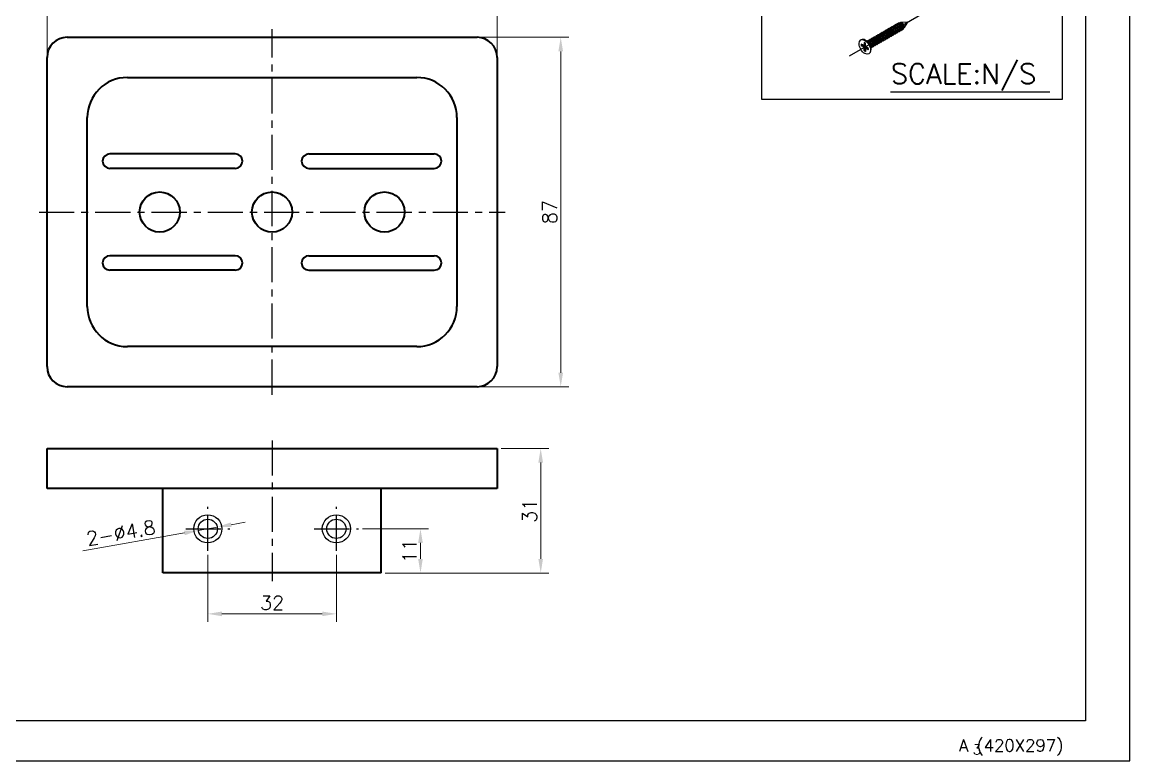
# Model space of a CAD drawing. Extents: x -4509 to -4089, y -1506 to -1209.
# Drawn here: x -4364.7 to -4089, y -1505.8 to -1321.8 of the extents above; entities that cross this region are included whole.
import ezdxf

# ---------------------------------------------------------------- set-up
doc = ezdxf.new("R2010")
doc.units = 0
doc.header["$LTSCALE"] = 7
doc.linetypes.add('CENTER', pattern=[2, 1.25, -0.25, 0.25, -0.25])
doc.layers.get('0').update_dxf_attribs({"color": 2, "linetype": 'CONTINUOUS'})
doc.layers.get('Defpoints').update_dxf_attribs({"linetype": 'CONTINUOUS'})
doc.layers.add('CL', color=1, linetype='CENTER')
doc.layers.add('D', color=2, linetype='CONTINUOUS')
doc.layers.add('尺寸线层', color=3, linetype='CONTINUOUS', lineweight=18)
doc.layers.add('粗实线层', color=7, linetype='CONTINUOUS', lineweight=35)
doc.styles.add('DD', font='romans', dxfattribs={"bigfont": 'GHS.shx'})
doc.styles.add('GHS', font='ROMANS.shx', dxfattribs={"bigfont": 'GHS.shx'})
doc.dimstyles.new('CWC', dxfattribs={"dimscale": 0, "dimtxt": 3.5, "dimasz": 3.5, "dimexe": 2, "dimexo": 1, "dimgap": 1, "dimtad": 1, "dimdec": 4, "dimdsep": 46, "dimtxsty": 'DD', "dimcen": 3, "dimclrd": 2, "dimclre": 2, "dimclrt": 2, "dimadec": 3, "dimazin": 2, "dimtfac": 1, "dimtdec": 4, "dimtmove": 0, "dimatfit": 3, "dimfxl": 1, "dimtvp": 1, "dimtolj": 1, "dimtzin": 0, "dimlwd": -1, "dimlwe": -1, "dimarcsym": 0})

# ---------------------------------------------------------------- blocks, each defined once
blk = doc.blocks.new('BORDER')
for p, q in [((1, 0), (1, 1)), ((0, 0), (1, 0))]:
    blk.add_line(p, q)
blk = doc.blocks.new('*D1')
at = {"layer": 'Defpoints', "color": 0, "transparency": 16777216}
for p in [(-4885.37, -2420.63), (-4997.37, -2439.42), (-4885.37, -2439.42)]:
    blk.add_point(p, dxfattribs=at)
at = {"layer": '尺寸线层', "color": 2, "transparency": 16777216}
for p, q in [((-4997.37, -2438.42), (-4997.37, -2418.63)), ((-4885.37, -2438.42), (-4885.37, -2418.63)), ((-4993.87, -2420.63), (-4888.87, -2420.63))]:
    blk.add_line(p, q, dxfattribs=at)
for points in [[(-4993.87, -2420.05), (-4993.87, -2421.22), (-4997.37, -2420.63)], [(-4888.87, -2420.05), (-4888.87, -2421.22), (-4885.37, -2420.63)]]:
    blk.add_solid(points, dxfattribs=at)
at = {"layer": '尺寸线层', "color": 2, "transparency": 16777216, "insert": (-4941.37, -2417.88), "char_height": 3.5, "width": 13.257, "attachment_point": 5, "style": 'DD'}
blk.add_mtext('\\A1;112', dxfattribs=at)
blk = doc.blocks.new('*D2')
at = {"layer": 'Defpoints', "color": 0, "transparency": 16777216}
for p in [(-4890.37, -2434.42), (-4869.54, -2434.42), (-4890.37, -2521.42)]:
    blk.add_point(p, dxfattribs=at)
at = {"layer": '尺寸线层', "color": 2, "transparency": 16777216}
for p, q in [((-4889.37, -2434.42), (-4867.54, -2434.42)), ((-4869.54, -2517.92), (-4869.54, -2437.92)), ((-4889.37, -2521.42), (-4867.54, -2521.42))]:
    blk.add_line(p, q, dxfattribs=at)
for points in [[(-4870.12, -2437.92), (-4868.95, -2437.92), (-4869.54, -2434.42)], [(-4870.12, -2517.92), (-4868.95, -2517.92), (-4869.54, -2521.42)]]:
    blk.add_solid(points, dxfattribs=at)
at = {"layer": '尺寸线层', "color": 2, "transparency": 16777216, "insert": (-4872.29, -2477.92), "char_height": 3.5, "width": 8.9944, "attachment_point": 5, "rotation": 90, "style": 'DD'}
blk.add_mtext('\\A1;87', dxfattribs=at)
blk = doc.blocks.new('*D3')
at = {"layer": 'Defpoints', "color": 0, "transparency": 16777216}
for p in [(-4885.37, -2536.8), (-4914.19, -2567.8), (-4874.52, -2567.8)]:
    blk.add_point(p, dxfattribs=at)
at = {"layer": '尺寸线层', "color": 2, "transparency": 16777216}
for p, q in [((-4884.37, -2536.8), (-4872.52, -2536.8)), ((-4874.52, -2540.3), (-4874.52, -2564.3)), ((-4913.19, -2567.8), (-4872.52, -2567.8))]:
    blk.add_line(p, q, dxfattribs=at)
for points in [[(-4875.1, -2540.3), (-4873.94, -2540.3), (-4874.52, -2536.8)], [(-4875.1, -2564.3), (-4873.94, -2564.3), (-4874.52, -2567.8)]]:
    blk.add_solid(points, dxfattribs=at)
at = {"layer": '尺寸线层', "color": 2, "transparency": 16777216, "insert": (-4877.27, -2552.3), "char_height": 3.5, "width": 8.4078, "attachment_point": 5, "rotation": 90, "style": 'DD'}
blk.add_mtext('\\A1;31', dxfattribs=at)
blk = doc.blocks.new('*D4')
at = {"layer": 'Defpoints', "color": 0, "transparency": 16777216}
for p in [(-4919.87, -2556.8), (-4904.44, -2556.8), (-4913.56, -2567.8)]:
    blk.add_point(p, dxfattribs=at)
at = {"layer": '尺寸线层', "color": 2, "transparency": 16777216}
for p, q in [((-4918.87, -2556.8), (-4902.44, -2556.8)), ((-4904.44, -2564.3), (-4904.44, -2560.3)), ((-4912.56, -2567.8), (-4902.44, -2567.8))]:
    blk.add_line(p, q, dxfattribs=at)
for points in [[(-4905.02, -2560.3), (-4903.86, -2560.3), (-4904.44, -2556.8)], [(-4905.02, -2564.3), (-4903.86, -2564.3), (-4904.44, -2567.8)]]:
    blk.add_solid(points, dxfattribs=at)
at = {"layer": '尺寸线层', "color": 2, "transparency": 16777216, "insert": (-4907.19, -2562.3), "char_height": 3.5, "width": 11.781, "attachment_point": 5, "rotation": 90, "style": 'DD'}
blk.add_mtext('\\A1;11', dxfattribs=at)
blk = doc.blocks.new('*D5')
at = {"layer": 'Defpoints', "color": 0, "transparency": 16777216}
for p in [(-4957.37, -2562.3), (-4925.37, -2562.3), (-4957.37, -2577.97)]:
    blk.add_point(p, dxfattribs=at)
at = {"layer": '尺寸线层', "color": 2, "transparency": 16777216}
for p, q in [((-4957.37, -2563.3), (-4957.37, -2579.97)), ((-4925.37, -2563.3), (-4925.37, -2579.97)), ((-4928.87, -2577.97), (-4953.87, -2577.97))]:
    blk.add_line(p, q, dxfattribs=at)
for points in [[(-4953.87, -2577.39), (-4953.87, -2578.55), (-4957.37, -2577.97)], [(-4928.87, -2577.39), (-4928.87, -2578.55), (-4925.37, -2577.97)]]:
    blk.add_solid(points, dxfattribs=at)
at = {"layer": '尺寸线层', "color": 2, "transparency": 16777216, "insert": (-4941.37, -2575.22), "char_height": 3.5, "width": 8.7989, "attachment_point": 5, "style": 'DD'}
blk.add_mtext('\\A1;32', dxfattribs=at)
blk = doc.blocks.new('*D6')
at = {"layer": 'Defpoints', "color": 0, "transparency": 16777216}
for p in [(-4959.73, -2557.21), (-4955.01, -2556.38)]:
    blk.add_point(p, dxfattribs=at)
at = {"layer": '尺寸线层', "color": 2, "transparency": 16777216}
for p, q in [((-4951.56, -2555.78), (-4948.11, -2555.17)), ((-4988.45, -2562.25), (-4963.18, -2557.81)), ((-4955.01, -2556.38), (-4959.73, -2557.21))]:
    blk.add_line(p, q, dxfattribs=at)
for points in [[(-4951.66, -2555.2), (-4951.46, -2556.35), (-4955.01, -2556.38)], [(-4963.28, -2557.24), (-4963.08, -2558.39), (-4959.73, -2557.21)]]:
    blk.add_solid(points, dxfattribs=at)
at = {"layer": '尺寸线层', "color": 2, "transparency": 16777216, "insert": (-4979, -2557.8), "char_height": 3.5, "attachment_point": 5, "rotation": 9.9451, "style": 'DD'}
blk.add_mtext('\\A1;2-∅4.8', dxfattribs=at)

msp = doc.modelspace()

# ---------------------------------------------------------------- linework, layer by layer
at = {"color": 4}
for p, q in [((-4100.03764, -1221.75152), (-4100.03764, -1495.75152)), ((-4100.03764, -1495.75152), (-4478.03764, -1495.75152))]:
    msp.add_line(p, q, dxfattribs=at)
at = {"color": 0}
msp.add_line((-4148.6152, -1339.19503), (-4108.98822, -1339.19503), dxfattribs=at)
at = {"color": 2}
msp.add_lwpolyline([(-4180.62631, -1289.9554), (-4105.84188, -1289.9554), (-4105.84188, -1341.06926), (-4180.62631, -1341.06926)], close=True, dxfattribs=at)
for centre, radius in [((-4318.50666, -1447.97676), 3.5), ((-4286.50666, -1447.97676), 3.5), ((-4318.50666, -1447.97676), 2.4), ((-4286.50666, -1447.97676), 2.4)]:
    msp.add_circle(centre, radius)
at = {"layer": 'CL', "color": 1, "linetype": 'CENTER'}
msp.add_line((-4158.77641, -1330.17), (-4120.44225, -1308.0408), dxfattribs=at)
at = {"layer": 'CL'}
for p, q in [((-4302.50666, -1414.59851), (-4302.50666, -1323.59851)), ((-4360.50666, -1369.09851), (-4244.50666, -1369.09851)), ((-4302.50666, -1425.97676), (-4302.50666, -1460.97676)), ((-4318.50666, -1453.47676), (-4318.50666, -1442.47676)), ((-4286.50666, -1453.47676), (-4286.50666, -1442.47676)), ((-4324.00666, -1447.97676), (-4313.00666, -1447.97676)), ((-4292.00666, -1447.97676), (-4281.00666, -1447.97676))]:
    msp.add_line(p, q, dxfattribs=at)
at = {"layer": 'D'}
for p, q in [((-4148.73072, -1323.21656), (-4148.69537, -1323.19615)), ((-4148.23221, -1322.92874), (-4148.19686, -1322.90833)), ((-4147.7337, -1322.64093), (-4147.69835, -1322.62052)), ((-4147.23519, -1322.35311), (-4147.19984, -1322.3327)), ((-4146.73668, -1322.0653), (-4146.70133, -1322.04489)), ((-4144.39157, -1321.86605), (-4146.06013, -1321.9258)), ((-4144.39157, -1321.86605), (-4145.20351, -1323.16287)), ((-4153.21731, -1325.8069), (-4153.18196, -1325.78648)), ((-4152.7188, -1325.51908), (-4152.68345, -1325.49867)), ((-4152.22029, -1325.23126), (-4152.18494, -1325.21085)), ((-4151.72178, -1324.94345), (-4151.68643, -1324.92304)), ((-4151.22327, -1324.65563), (-4151.18792, -1324.63522)), ((-4150.72476, -1324.36782), (-4150.68941, -1324.34741)), ((-4150.22625, -1324.08), (-4150.1909, -1324.05959)), ((-4149.70257, -1325.79838), (-4149.79029, -1325.84903)), ((-4149.72774, -1323.79219), (-4149.69239, -1323.77178)), ((-4149.47551, -1325.95596), (-4149.44015, -1325.93555)), ((-4149.20406, -1325.51057), (-4149.29178, -1325.56121)), ((-4149.22923, -1323.50437), (-4149.19388, -1323.48396)), ((-4148.977, -1325.66815), (-4148.94164, -1325.64774)), ((-4148.70555, -1325.22275), (-4148.79327, -1325.2734)), ((-4148.47849, -1325.38033), (-4148.44313, -1325.35992)), ((-4148.20704, -1324.93494), (-4148.29476, -1324.98558)), ((-4147.97998, -1325.09252), (-4147.94462, -1325.07211)), ((-4147.70853, -1324.64712), (-4147.79624, -1324.69776)), ((-4147.48147, -1324.8047), (-4147.44611, -1324.78429)), ((-4147.21002, -1324.35931), (-4147.29773, -1324.40995)), ((-4146.98296, -1324.51689), (-4146.9476, -1324.49648)), ((-4146.71151, -1324.07149), (-4146.79922, -1324.12213)), ((-4146.48445, -1324.22907), (-4146.44909, -1324.20866)), ((-4146.213, -1323.78368), (-4146.30071, -1323.83432)), ((-4145.98594, -1323.94126), (-4145.95058, -1323.92085)), ((-4145.71449, -1323.49586), (-4145.8022, -1323.5465)), ((-4145.37162, -1323.43137), (-4145.42929, -1323.52348)), ((-4145.2969, -1323.25477), (-4145.32524, -1323.27113)), ((-4155.89211, -1326.19649), (-4155.99818, -1326.25773)), ((-4155.35173, -1327.58153), (-4155.8642, -1327.28565)), ((-4155.8642, -1327.6939), (-4155.68763, -1327.59196)), ((-4155.35173, -1327.98978), (-4155.8642, -1327.6939)), ((-4154.97908, -1327.77463), (-4155.35173, -1327.98978)), ((-4155.22673, -1327.59391), (-4154.8214, -1327.35989)), ((-4155.17495, -1326.88771), (-4155.17495, -1327.47947)), ((-4154.8214, -1327.27534), (-4155.17495, -1327.47947)), ((-4155.17495, -1328.29596), (-4154.80231, -1328.08081)), ((-4155.17495, -1328.88771), (-4155.17495, -1328.29596)), ((-4154.16315, -1326.71641), (-4154.89211, -1326.29555)), ((-4154.8214, -1327.68359), (-4154.8214, -1327.09184)), ((-4154.8214, -1328.50009), (-4154.8214, -1329.09184)), ((-4154.76962, -1328.38564), (-4154.36429, -1328.15162)), ((-4154.13215, -1328.28565), (-4154.64462, -1327.98978)), ((-4154.64462, -1328.39802), (-4154.29107, -1328.1939)), ((-4154.13215, -1328.6939), (-4154.64462, -1328.39802)), ((-4154.21434, -1326.38253), (-4154.17898, -1326.36211)), ((-4153.71582, -1326.09471), (-4153.68047, -1326.0743)), ((-4153.4779, -1327.81207), (-4153.4779, -1328.74504)), ((-4153.46359, -1328.25848), (-4153.42823, -1328.23807)), ((-4153.19214, -1327.81309), (-4153.27986, -1327.86373)), ((-4152.96508, -1327.97067), (-4152.92972, -1327.95026)), ((-4152.69363, -1327.52527), (-4152.78135, -1327.57592)), ((-4152.46657, -1327.68285), (-4152.43121, -1327.66244)), ((-4152.19512, -1327.23746), (-4152.28284, -1327.2881)), ((-4151.96806, -1327.39504), (-4151.9327, -1327.37463)), ((-4151.69661, -1326.94964), (-4151.78433, -1327.00029)), ((-4151.46955, -1327.10722), (-4151.43419, -1327.08681)), ((-4151.1981, -1326.66183), (-4151.28582, -1326.71247)), ((-4150.97104, -1326.81941), (-4150.93568, -1326.799)), ((-4150.69959, -1326.37401), (-4150.78731, -1326.42466)), ((-4150.47253, -1326.53159), (-4150.43717, -1326.51118)), ((-4150.20108, -1326.0862), (-4150.2888, -1326.13684)), ((-4149.97402, -1326.24378), (-4149.93866, -1326.22337)), ((-4154.99838, -1328.78577), (-4155.17495, -1328.88771)), ((-4153.89211, -1329.66059), (-4153.99818, -1329.72183))]:
    msp.add_line(p, q, dxfattribs=at)
for centre, radius, start, end in [((-4154.95302, -1326.19769), 1.57648, 242.2160807, 269.0531848), ((-4153.42361, -1328.84671), 1.57648, 150.9468152, 177.7839193), ((-4154.48054, -1326.87362), 0.50693, 192.3837467, 227.7343208), ((-4153.77274, -1328.09957), 0.50693, 192.2656792, 227.6162533)]:
    msp.add_arc(centre, radius, start, end, dxfattribs=at)
for centre, major_axis, start_param, end_param in [((-4146.09868, -1322.85165), (-0.5, 0.86603), 4.543844204, 4.989460184), ((-4145.6719, -1322.60525), (-0.375, 0.64952), 3.141592654, 4.16158628), ((-4154.99818, -1327.98978), (-1, 1.73205), 3.926990817, 10.210176124), ((-4154.89211, -1327.92854), (-1, 1.73205), 5.497787144, 6.283185307), ((-4154.99818, -1327.98978), (-0.625, 1.08253), 0.584040243, 0.986756084), ((-4154.82161, -1327.88783), (-0.625, 1.08253), 0.785162986, 0.986756084), ((-4155.35173, -1327.3774), (-0.125, 0.21651), 2.35619449, 3.926990817), ((-4155.35173, -1328.1939), (-0.125, 0.21651), 3.926990817, 5.497787144), ((-4154.99818, -1327.98978), (-0.625, 1.08253), 5.296429223, 5.699145065), ((-4154.89211, -1327.92854), (-1, 1.73205), 3.141592654, 5.497787144), ((-4154.64462, -1327.78565), (-0.125, 0.21651), 0.785398163, 2.35619449), ((-4154.64462, -1328.60215), (-0.125, 0.21651), 5.497787144, 7.068583471), ((-4154.99818, -1327.98978), (-0.625, 1.08253), 3.725632896, 4.128348738), ((-4154.99818, -1327.98978), (-0.625, 1.08253), 2.154836569, 2.557552411), ((-4154.82161, -1327.88783), (-0.625, 1.08253), 2.154836569, 2.356429668)]:
    msp.add_ellipse(centre, major_axis=major_axis, ratio=0.577350269, start_param=start_param, end_param=end_param, dxfattribs=at)
for points, knots in [([(-4148.92096, -1323.42187), (-4148.91489, -1323.41016), (-4148.86042, -1323.31273), (-4148.71485, -1323.17684), (-4148.4311, -1323.13183), (-4148.10911, -1323.23726), (-4147.79577, -1323.47307), (-4147.53656, -1323.79813), (-4147.36824, -1324.15683), (-4147.31281, -1324.48815), (-4147.37407, -1324.73549), (-4147.53689, -1324.85584), (-4147.69948, -1324.83552), (-4147.78988, -1324.79538), (-4147.79775, -1324.7917)], [78.915691774, 78.915691774, 78.915691774, 78.915691774, 78.96933096, 79.374301888, 79.779272816, 80.184243744, 80.589214672, 80.9941856, 81.399156528, 81.804127456, 82.209098384, 82.614069312, 83.01904024, 83.057425471, 83.057425471, 83.057425471, 83.057425471]), ([(-4148.69537, -1323.19615), (-4148.6063, -1323.14486), (-4148.38495, -1323.10299), (-4147.99645, -1323.2515), (-4147.62881, -1323.58555), (-4147.36856, -1324.01715), (-4147.26829, -1324.43834), (-4147.32874, -1324.68691), (-4147.41562, -1324.7665), (-4147.44611, -1324.78429)], [79.325214503, 79.325214503, 79.325214503, 79.325214503, 79.78631231, 80.278820411, 80.771328511, 81.263836612, 81.756344713, 82.248852813, 82.466807157, 82.466807157, 82.466807157, 82.466807157]), ([(-4148.42244, -1323.13406), (-4148.39414, -1323.07951), (-4148.30225, -1322.95488), (-4148.08634, -1322.8481), (-4147.77841, -1322.87703), (-4147.45466, -1323.04961), (-4147.16227, -1323.33491), (-4146.94333, -1323.68378), (-4146.82807, -1324.03679), (-4146.82994, -1324.33382), (-4146.94343, -1324.52382), (-4147.11878, -1324.56666), (-4147.24866, -1324.52753), (-4147.29924, -1324.50388)], [85.198877081, 85.198877081, 85.198877081, 85.198877081, 85.448865808, 85.853836736, 86.258807664, 86.663778592, 87.06874952, 87.473720448, 87.878691376, 88.283662304, 88.688633232, 89.09360416, 89.340610778, 89.340610778, 89.340610778, 89.340610778]), ([(-4148.19686, -1322.90833), (-4148.17983, -1322.89856), (-4148.06358, -1322.84108), (-4147.80059, -1322.82891), (-4147.40286, -1323.03056), (-4147.05478, -1323.39732), (-4146.8298, -1323.83667), (-4146.7721, -1324.23879), (-4146.85571, -1324.43236), (-4146.9338, -1324.48844), (-4146.9476, -1324.49648)], [85.60839981, 85.60839981, 85.60839981, 85.60839981, 85.696409518, 86.188917619, 86.68142572, 87.17393382, 87.666441921, 88.158950022, 88.651458122, 88.749992464, 88.749992464, 88.749992464, 88.749992464]), ([(-4148.18062, -1323.18927), (-4148.14244, -1323.17164), (-4148.01617, -1323.13668), (-4147.7676, -1323.18216), (-4147.46885, -1323.38702), (-4147.23237, -1323.68823), (-4147.1048, -1324.00932), (-4147.10693, -1324.25058), (-4147.17211, -1324.33724), (-4147.21002, -1324.35931)], [85.669929817, 85.669929817, 85.669929817, 85.669929817, 85.909760058, 86.400672972, 86.891585887, 87.382498802, 87.873411716, 88.364324631, 88.749992464, 88.749992464, 88.749992464, 88.749992464]), ([(-4147.92393, -1322.84624), (-4147.91925, -1322.83721), (-4147.86684, -1322.74177), (-4147.72537, -1322.60494), (-4147.44347, -1322.55531), (-4147.12196, -1322.65636), (-4146.80766, -1322.88874), (-4146.54622, -1323.21185), (-4146.37473, -1323.57042), (-4146.31573, -1323.90345), (-4146.37358, -1324.15406), (-4146.53371, -1324.27871), (-4146.69757, -1324.26137), (-4146.79035, -1324.22092), (-4146.80073, -1324.21607)], [91.482062388, 91.482062388, 91.482062388, 91.482062388, 91.523429728, 91.928400656, 92.333371584, 92.738342512, 93.14331344, 93.548284368, 93.953255296, 94.358226224, 94.763197152, 95.16816808, 95.573139008, 95.623796086, 95.623796086, 95.623796086, 95.623796086]), ([(-4147.69835, -1322.62052), (-4147.65821, -1322.59752), (-4147.5111, -1322.54015), (-4147.20566, -1322.57114), (-4146.81226, -1322.81951), (-4146.48814, -1323.21345), (-4146.30106, -1323.65396), (-4146.28641, -1324.02563), (-4146.38303, -1324.17042), (-4146.44909, -1324.20866)], [91.891585118, 91.891585118, 91.891585118, 91.891585118, 92.099014827, 92.591522928, 93.084031028, 93.576539129, 94.06904723, 94.56155533, 95.033177771, 95.033177771, 95.033177771, 95.033177771]), ([(-4147.68211, -1322.90146), (-4147.62824, -1322.87656), (-4147.48, -1322.84612), (-4147.20689, -1322.92475), (-4146.91601, -1323.15425), (-4146.69837, -1323.46603), (-4146.59619, -1323.78113), (-4146.62049, -1323.98676), (-4146.68331, -1324.05504), (-4146.71151, -1324.07149)], [91.953115124, 91.953115124, 91.953115124, 91.953115124, 92.291627948, 92.782540862, 93.273453777, 93.764366692, 94.255279606, 94.746192521, 95.033177771, 95.033177771, 95.033177771, 95.033177771]), ([(-4147.42542, -1322.55843), (-4147.39851, -1322.50656), (-4147.30922, -1322.38336), (-4147.09791, -1322.27398), (-4146.79119, -1322.29831), (-4146.46722, -1322.46688), (-4146.17322, -1322.74942), (-4145.95154, -1323.09721), (-4145.83284, -1323.45099), (-4145.83115, -1323.75054), (-4145.94152, -1323.94438), (-4146.117, -1323.99172), (-4146.24913, -1323.95308), (-4146.30222, -1323.92825)], [97.765247696, 97.765247696, 97.765247696, 97.765247696, 98.002964576, 98.407935504, 98.812906432, 99.21787736, 99.622848288, 100.027819216, 100.432790144, 100.837761072, 101.242732, 101.647702928, 101.906981393, 101.906981393, 101.906981393, 101.906981393]), ([(-4147.19984, -1322.3327), (-4147.13661, -1322.29647), (-4146.95608, -1322.24366), (-4146.60983, -1322.32596), (-4146.2258, -1322.61719), (-4145.9297, -1323.03237), (-4145.78264, -1323.46745), (-4145.80765, -1323.78076), (-4145.90133, -1323.89213), (-4145.95058, -1323.92085)], [98.174770425, 98.174770425, 98.174770425, 98.174770425, 98.501620136, 98.994128237, 99.486636337, 99.979144438, 100.471652539, 100.964160639, 101.316363078, 101.316363078, 101.316363078, 101.316363078]), ([(-4147.1836, -1322.61364), (-4147.11409, -1322.5814), (-4146.94257, -1322.55801), (-4146.64675, -1322.67318), (-4146.36618, -1322.92487), (-4146.16913, -1323.24396), (-4146.09294, -1323.54978), (-4146.13543, -1323.7206), (-4146.19449, -1323.77289), (-4146.213, -1323.78368)], [98.236300431, 98.236300431, 98.236300431, 98.236300431, 98.673495838, 99.164408752, 99.655321667, 100.146234582, 100.637147496, 101.128060411, 101.316363078, 101.316363078, 101.316363078, 101.316363078]), ([(-4146.92691, -1322.27061), (-4146.92362, -1322.26426), (-4146.87322, -1322.17085), (-4146.73582, -1322.03317), (-4146.4558, -1321.97893), (-4146.13482, -1322.07558), (-4145.8196, -1322.30448), (-4145.62324, -1322.54365), (-4145.53736, -1322.68524), (-4145.52189, -1322.71234)], [104.048433003, 104.048433003, 104.048433003, 104.048433003, 104.077528496, 104.482499424, 104.887470352, 105.29244128, 105.697412208, 106.102383136, 106.197296835, 106.197296835, 106.197296835, 106.197296835]), ([(-4146.70133, -1322.04489), (-4146.6151, -1321.99528), (-4146.39844, -1321.95187), (-4146.05127, -1322.07914), (-4145.83706, -1322.25344), (-4145.75452, -1322.33709)], [104.457955732, 104.457955732, 104.457955732, 104.457955732, 104.904225445, 105.396733545, 105.751680855, 105.751680855, 105.751680855, 105.751680855]), ([(-4146.68509, -1322.32583), (-4146.67793, -1322.32251), (-4146.59142, -1322.28548), (-4146.3945, -1322.2771), (-4146.0877, -1322.42706), (-4145.81979, -1322.69827), (-4145.64487, -1323.02135), (-4145.59504, -1323.3147), (-4145.65167, -1323.4522), (-4145.70567, -1323.49074), (-4145.71449, -1323.49586)], [104.519485738, 104.519485738, 104.519485738, 104.519485738, 104.564450813, 105.055363728, 105.546276642, 106.037189557, 106.528102472, 107.019015386, 107.509928301, 107.599548385, 107.599548385, 107.599548385, 107.599548385]), ([(-4145.1561, -1322.7607), (-4145.1673, -1322.71759), (-4145.18221, -1322.67321), (-4145.2193, -1322.58303), (-4145.24145, -1322.53746), (-4145.3156, -1322.40579), (-4145.37556, -1322.32244), (-4145.51317, -1322.17095), (-4145.58975, -1322.10463), (-4145.75106, -1321.99912), (-4145.8343, -1321.96148), (-4145.99777, -1321.9215), (-4146.0763, -1321.92018), (-4146.19866, -1321.95067), (-4146.24539, -1321.97332), (-4146.28635, -1322.00507)], [-11.806768679, -11.806768679, -11.806768679, -11.806768679, -11.490377445, -11.490377445, -11.170805752, -11.170805752, -10.556102434, -10.556102434, -9.930263263, -9.930263263, -9.293289324, -9.293289324, -8.645181801, -8.645181801, -8.174470445, -8.174470445, -8.174470445, -8.174470445]), ([(-4146.18658, -1322.03801), (-4146.16371, -1322.02743), (-4146.05765, -1321.99037), (-4145.83423, -1322.00721), (-4145.53024, -1322.18593), (-4145.28535, -1322.46457), (-4145.18606, -1322.66889), (-4145.1561, -1322.7607)], [110.802671045, 110.802671045, 110.802671045, 110.802671045, 110.946318703, 111.437231618, 111.928144532, 112.419057447, 112.862740066, 112.862740066, 112.862740066, 112.862740066]), ([(-4145.80191, -1323.61171), (-4145.7327, -1323.63997), (-4145.66716, -1323.6501), (-4145.54422, -1323.63312), (-4145.48975, -1323.60205), (-4145.40759, -1323.49967), (-4145.38113, -1323.4288), (-4145.36174, -1323.25639), (-4145.36948, -1323.15614), (-4145.4203, -1322.93957), (-4145.46337, -1322.82519), (-4145.52189, -1322.71234)], [-3.734855282, -3.734855282, -3.734855282, -3.734855282, -3.05967989, -3.05967989, -2.311435314, -2.311435314, -1.552072615, -1.552072615, -0.781593575, -0.781593575, 0, 0, 0, 0]), ([(-4145.75452, -1322.33709), (-4145.69029, -1322.40355), (-4145.63112, -1322.47556), (-4145.52664, -1322.625), (-4145.4816, -1322.70161), (-4145.39256, -1322.88513), (-4145.35676, -1322.99037), (-4145.3203, -1323.18195), (-4145.31921, -1323.2668), (-4145.34245, -1323.37284), (-4145.35499, -1323.4048), (-4145.37162, -1323.43137)], [-7.279591987, -7.279591987, -7.279591987, -7.279591987, -6.725947591, -6.725947591, -6.181401839, -6.181401839, -5.423322593, -5.423322593, -4.683072429, -4.683072429, -4.290792711, -4.290792711, -4.290792711, -4.290792711]), ([(-4153.40755, -1326.01221), (-4153.37231, -1325.94426), (-4153.26687, -1325.81307), (-4153.02765, -1325.72081), (-4152.7143, -1325.77261), (-4152.39231, -1325.96478), (-4152.10856, -1326.26323), (-4151.90376, -1326.61668), (-4151.80585, -1326.96495), (-4151.82545, -1327.2487), (-4151.95421, -1327.41903), (-4152.12784, -1327.44062), (-4152.24632, -1327.39981), (-4152.28434, -1327.38203)], [22.367024009, 22.367024009, 22.367024009, 22.367024009, 22.678371968, 23.083342896, 23.488313824, 23.893284752, 24.29825568, 24.703226608, 25.108197536, 25.513168464, 25.918139392, 26.32311032, 26.508757707, 26.508757707, 26.508757707, 26.508757707]), ([(-4153.18196, -1325.78648), (-4153.11015, -1325.7453), (-4152.91649, -1325.69539), (-4152.55573, -1325.7987), (-4152.17645, -1326.10479), (-4151.89175, -1326.5263), (-4151.76002, -1326.95768), (-4151.79786, -1327.24933), (-4151.88968, -1327.34952), (-4151.9327, -1327.37463)], [22.776546739, 22.776546739, 22.776546739, 22.776546739, 23.147880732, 23.640388833, 24.132896933, 24.625405034, 25.117913135, 25.610421235, 25.918139392, 25.918139392, 25.918139392, 25.918139392]), ([(-4152.90904, -1325.72439), (-4152.89741, -1325.70197), (-4152.83441, -1325.59689), (-4152.67203, -1325.4658), (-4152.38129, -1325.43929), (-4152.0578, -1325.56206), (-4151.74871, -1325.81125), (-4151.49881, -1326.14354), (-4151.34333, -1326.50217), (-4151.30224, -1326.82614), (-4151.37697, -1327.06003), (-4151.54871, -1327.16209), (-4151.7051, -1327.13208), (-4151.78583, -1327.09422)], [28.650209317, 28.650209317, 28.650209317, 28.650209317, 28.752935888, 29.157906816, 29.562877744, 29.967848672, 30.3728196, 30.777790528, 31.182761456, 31.587732384, 31.992703312, 32.39767424, 32.791943014, 32.791943014, 32.791943014, 32.791943014]), ([(-4152.68345, -1325.49867), (-4152.58869, -1325.444), (-4152.35785, -1325.40545), (-4151.96071, -1325.56964), (-4151.5975, -1325.91231), (-4151.34573, -1326.34644), (-4151.25598, -1326.76348), (-4151.32291, -1326.9981), (-4151.40785, -1327.07144), (-4151.43419, -1327.08681)], [29.059732046, 29.059732046, 29.059732046, 29.059732046, 29.550486041, 30.042994141, 30.535502242, 31.028010343, 31.520518443, 32.013026544, 32.201324699, 32.201324699, 32.201324699, 32.201324699]), ([(-4152.66722, -1325.77961), (-4152.61414, -1325.75508), (-4152.46704, -1325.72435), (-4152.19514, -1325.80122), (-4151.9038, -1326.02953), (-4151.68516, -1326.34084), (-4151.58167, -1326.65633), (-4151.60494, -1326.86375), (-4151.66792, -1326.9329), (-4151.69661, -1326.94964)], [29.121262052, 29.121262052, 29.121262052, 29.121262052, 29.454774877, 29.945687792, 30.436600706, 30.927513621, 31.418426535, 31.90933945, 32.201324699, 32.201324699, 32.201324699, 32.201324699]), ([(-4152.41053, -1325.43658), (-4152.37668, -1325.37131), (-4152.27402, -1325.24135), (-4152.03949, -1325.14599), (-4151.72715, -1325.19323), (-4151.40472, -1325.38154), (-4151.11916, -1325.67746), (-4150.91148, -1326.0301), (-4150.81007, -1326.37943), (-4150.82614, -1326.66593), (-4150.95189, -1326.84025), (-4151.12602, -1326.86592), (-4151.24679, -1326.82535), (-4151.28732, -1326.8064)], [34.933394624, 34.933394624, 34.933394624, 34.933394624, 35.232470736, 35.637441664, 36.042412592, 36.44738352, 36.852354448, 37.257325376, 37.662296304, 38.067267232, 38.47223816, 38.877209088, 39.075128321, 39.075128321, 39.075128321, 39.075128321]), ([(-4152.18494, -1325.21085), (-4152.16217, -1325.19779), (-4152.03849, -1325.13994), (-4151.76488, -1325.13768), (-4151.36775, -1325.35126), (-4151.02522, -1325.72531), (-4150.80942, -1326.16556), (-4150.76236, -1326.562), (-4150.85051, -1326.74248), (-4150.92604, -1326.79338), (-4150.93568, -1326.799)], [35.342917353, 35.342917353, 35.342917353, 35.342917353, 35.460583249, 35.95309135, 36.44559945, 36.938107551, 37.430615652, 37.923123752, 38.415631853, 38.484510006, 38.484510006, 38.484510006, 38.484510006]), ([(-4152.16871, -1325.49179), (-4152.09998, -1325.45993), (-4151.92968, -1325.43612), (-4151.63495, -1325.54936), (-4151.3538, -1325.79999), (-4151.15567, -1326.11879), (-4151.07816, -1326.42516), (-4151.11982, -1326.59771), (-4151.1791, -1326.65075), (-4151.1981, -1326.66183)], [35.404447359, 35.404447359, 35.404447359, 35.404447359, 35.836642767, 36.327555682, 36.818468596, 37.309381511, 37.800294425, 38.29120734, 38.484510006, 38.484510006, 38.484510006, 38.484510006]), ([(-4151.91202, -1325.14876), (-4151.90178, -1325.12901), (-4151.84097, -1325.0258), (-4151.68284, -1324.89335), (-4151.39379, -1324.86222), (-4151.07061, -1324.98068), (-4150.76039, -1325.22658), (-4150.50812, -1325.55714), (-4150.3494, -1325.91588), (-4150.30472, -1326.24176), (-4150.3761, -1326.47907), (-4150.54681, -1326.58642), (-4150.70526, -1326.5577), (-4150.78849, -1326.51873), (-4150.78881, -1326.51859)], [41.216579931, 41.216579931, 41.216579931, 41.216579931, 41.307034656, 41.712005584, 42.116976512, 42.52194744, 42.926918368, 43.331889296, 43.736860224, 44.141831152, 44.54680208, 44.951773008, 45.356743936, 45.358313628, 45.358313628, 45.358313628, 45.358313628]), ([(-4151.68643, -1324.92304), (-4151.64055, -1324.89676), (-4151.48539, -1324.84009), (-4151.16961, -1324.8831), (-4150.77807, -1325.1425), (-4150.46054, -1325.54228), (-4150.28322, -1325.98205), (-4150.27912, -1326.33927), (-4150.37531, -1326.47528), (-4150.43717, -1326.51118)], [41.62610266, 41.62610266, 41.62610266, 41.62610266, 41.863188558, 42.355696658, 42.848204759, 43.34071286, 43.83322096, 44.325729061, 44.767695314, 44.767695314, 44.767695314, 44.767695314]), ([(-4151.6702, -1325.20398), (-4151.66382, -1325.20103), (-4151.57827, -1325.16405), (-4151.38271, -1325.15451), (-4151.07583, -1325.30297), (-4150.80723, -1325.57326), (-4150.63115, -1325.89622), (-4150.57998, -1326.19027), (-4150.63599, -1326.32942), (-4150.69029, -1326.3686), (-4150.69959, -1326.37401)], [41.687632667, 41.687632667, 41.687632667, 41.687632667, 41.727597742, 42.218510657, 42.709423572, 43.200336486, 43.691249401, 44.182162315, 44.67307523, 44.767695314, 44.767695314, 44.767695314, 44.767695314]), ([(-4151.41351, -1324.86095), (-4151.38104, -1324.79836), (-4151.28113, -1324.66968), (-4151.05128, -1324.5713), (-4150.73998, -1324.61398), (-4150.41715, -1324.7984), (-4150.12983, -1325.09174), (-4149.9193, -1325.44352), (-4149.81441, -1325.79385), (-4149.82694, -1326.08306), (-4149.94966, -1326.26134), (-4150.1242, -1326.29117), (-4150.24726, -1326.2509), (-4150.2903, -1326.23077)], [47.499765238, 47.499765238, 47.499765238, 47.499765238, 47.786569504, 48.191540432, 48.59651136, 49.001482288, 49.406453216, 49.811424144, 50.216395072, 50.621366, 51.026336928, 51.431307856, 51.641498935, 51.641498935, 51.641498935, 51.641498935]), ([(-4151.18792, -1324.63522), (-4151.11897, -1324.59569), (-4150.92973, -1324.54474), (-4150.57375, -1324.64094), (-4150.19281, -1324.94215), (-4149.90426, -1325.36164), (-4149.7674, -1325.79436), (-4149.80108, -1326.09322), (-4149.89356, -1326.19705), (-4149.93866, -1326.22337)], [47.909287967, 47.909287967, 47.909287967, 47.909287967, 48.265793867, 48.758301967, 49.250810068, 49.743318169, 50.235826269, 50.72833437, 51.050880621, 51.050880621, 51.050880621, 51.050880621]), ([(-4151.17168, -1324.91616), (-4151.14961, -1324.90595), (-4151.04456, -1324.86883), (-4150.82247, -1324.8843), (-4150.51829, -1325.0616), (-4150.26447, -1325.3487), (-4150.11178, -1325.67247), (-4150.08715, -1325.95035), (-4150.15314, -1326.0585), (-4150.20108, -1326.0862)], [47.970817974, 47.970817974, 47.970817974, 47.970817974, 48.109465632, 48.600378547, 49.091291462, 49.582204376, 50.073117291, 50.564030205, 51.050880621, 51.050880621, 51.050880621, 51.050880621]), ([(-4150.915, -1324.57313), (-4150.90615, -1324.55606), (-4150.84748, -1324.45474), (-4150.69358, -1324.32104), (-4150.40626, -1324.28528), (-4150.08343, -1324.39942), (-4149.77213, -1324.642), (-4149.51751, -1324.97077), (-4149.35557, -1325.32956), (-4149.30731, -1325.65731), (-4149.37533, -1325.898), (-4149.54344, -1326.0097), (-4149.70332, -1325.98368), (-4149.78895, -1325.94428), (-4149.79179, -1325.94296)], [53.782950545, 53.782950545, 53.782950545, 53.782950545, 53.861133424, 54.266104352, 54.67107528, 55.076046208, 55.481017136, 55.885988064, 56.290958992, 56.69592992, 57.100900848, 57.505871776, 57.910842704, 57.924684243, 57.924684243, 57.924684243, 57.924684243]), ([(-4150.68941, -1324.34741), (-4150.59749, -1324.29443), (-4150.37142, -1324.25418), (-4149.97856, -1324.41049), (-4149.6131, -1324.74888), (-4149.35707, -1325.1818), (-4149.26205, -1325.60097), (-4149.32581, -1325.84254), (-4149.41173, -1325.91897), (-4149.44015, -1325.93555)], [54.192473274, 54.192473274, 54.192473274, 54.192473274, 54.668399175, 55.160907276, 55.653415377, 56.145923477, 56.638431578, 57.130939679, 57.334065928, 57.334065928, 57.334065928, 57.334065928]), ([(-4150.67317, -1324.62835), (-4150.63539, -1324.61089), (-4150.50966, -1324.57586), (-4150.26173, -1324.62054), (-4149.96282, -1324.82475), (-4149.72588, -1325.12565), (-4149.59768, -1325.44685), (-4149.59919, -1325.68902), (-4149.66442, -1325.77618), (-4149.70257, -1325.79838)], [54.254003281, 54.254003281, 54.254003281, 54.254003281, 54.491333522, 54.982246437, 55.473159352, 55.964072266, 56.454985181, 56.945898095, 57.334065928, 57.334065928, 57.334065928, 57.334065928]), ([(-4150.41649, -1324.28532), (-4150.38541, -1324.22541), (-4150.28821, -1324.09804), (-4150.06302, -1323.99676), (-4149.7528, -1324.03487), (-4149.42963, -1324.21537), (-4149.14057, -1324.50607), (-4148.92721, -1324.85694), (-4148.81885, -1325.20822), (-4148.82783, -1325.50008), (-4148.9475, -1325.6823), (-4149.12238, -1325.71638), (-4149.24773, -1325.67644), (-4149.29328, -1325.65514)], [60.066135852, 60.066135852, 60.066135852, 60.066135852, 60.340668272, 60.7456392, 61.150610128, 61.555581056, 61.960551984, 62.365522912, 62.77049384, 63.175464768, 63.580435696, 63.985406624, 64.20786955, 64.20786955, 64.20786955, 64.20786955]), ([(-4150.1909, -1324.05959), (-4150.171, -1324.04818), (-4150.05105, -1323.99048), (-4149.78275, -1323.9832), (-4149.38528, -1324.19083), (-4149.03994, -1324.56129), (-4148.81953, -1325.00113), (-4148.76715, -1325.40046), (-4148.85309, -1325.58745), (-4148.92992, -1325.64091), (-4148.94164, -1325.64774)], [60.475658582, 60.475658582, 60.475658582, 60.475658582, 60.578496384, 61.071004484, 61.563512585, 62.056020686, 62.548528786, 63.041036887, 63.533544988, 63.617251235, 63.617251235, 63.617251235, 63.617251235]), ([(-4150.17466, -1324.34053), (-4150.12119, -1324.31582), (-4149.97352, -1324.28523), (-4149.70102, -1324.36298), (-4149.4099, -1324.59189), (-4149.19176, -1324.90344), (-4149.08893, -1325.21873), (-4149.11271, -1325.42526), (-4149.17562, -1325.49397), (-4149.20406, -1325.51057)], [60.537188588, 60.537188588, 60.537188588, 60.537188588, 60.873201412, 61.364114327, 61.855027242, 62.345940156, 62.836853071, 63.327765985, 63.617251235, 63.617251235, 63.617251235, 63.617251235]), ([(-4149.91798, -1323.9975), (-4149.91052, -1323.98311), (-4149.85397, -1323.88371), (-4149.70425, -1323.74887), (-4149.4187, -1323.70848), (-4149.09627, -1323.81828), (-4148.78392, -1324.0575), (-4148.527, -1324.38444), (-4148.36185, -1324.74321), (-4148.31001, -1325.07277), (-4148.37465, -1325.31681), (-4148.54013, -1325.43284), (-4148.7014, -1325.40962), (-4148.78942, -1325.36983), (-4148.79477, -1325.36733)], [66.34932116, 66.34932116, 66.34932116, 66.34932116, 66.415232192, 66.82020312, 67.225174048, 67.630144976, 68.035115904, 68.440086832, 68.84505776, 69.250028688, 69.654999616, 70.059970544, 70.464941472, 70.491054857, 70.491054857, 70.491054857, 70.491054857]), ([(-4149.69239, -1323.77178), (-4149.64938, -1323.74714), (-4149.49827, -1323.69009), (-4149.18764, -1323.72702), (-4148.79513, -1323.98094), (-4148.47427, -1324.37785), (-4148.29206, -1324.81804), (-4148.28274, -1325.18249), (-4148.37917, -1325.32285), (-4148.44313, -1325.35992)], [66.758843889, 66.758843889, 66.758843889, 66.758843889, 66.981101692, 67.473609793, 67.966117894, 68.458625994, 68.951134095, 69.443642196, 69.900436542, 69.900436542, 69.900436542, 69.900436542]), ([(-4149.67615, -1324.05272), (-4149.60704, -1324.02067), (-4149.43612, -1323.99707), (-4149.14085, -1324.11127), (-4148.85999, -1324.36243), (-4148.6624, -1324.68138), (-4148.58555, -1324.98747), (-4148.62762, -1325.15916), (-4148.68679, -1325.21182), (-4148.70555, -1325.22275)], [66.820373895, 66.820373895, 66.820373895, 66.820373895, 67.255069302, 67.745982217, 68.236895132, 68.727808046, 69.218720961, 69.709633875, 69.900436542, 69.900436542, 69.900436542, 69.900436542]), ([(-4149.41947, -1323.70969), (-4149.38977, -1323.65246), (-4149.29525, -1323.52644), (-4149.07471, -1323.42236), (-4148.76561, -1323.45588), (-4148.44213, -1323.63244), (-4148.15139, -1323.92046), (-4147.93522, -1324.27036), (-4147.82341, -1324.62253), (-4147.82883, -1324.917), (-4147.94543, -1325.10313), (-4148.12058, -1325.14154), (-4148.24819, -1325.10199), (-4148.29626, -1325.07951)], [72.632506467, 72.632506467, 72.632506467, 72.632506467, 72.89476704, 73.299737968, 73.704708896, 74.109679824, 74.514650752, 74.91962168, 75.324592608, 75.729563536, 76.134534464, 76.539505392, 76.774240164, 76.774240164, 76.774240164, 76.774240164]), ([(-4149.19388, -1323.48396), (-4149.12779, -1323.44608), (-4148.94293, -1323.39416), (-4148.59179, -1323.48336), (-4148.20926, -1323.77961), (-4147.91691, -1324.197), (-4147.77494, -1324.63094), (-4147.80435, -1324.93703), (-4147.89744, -1325.04459), (-4147.94462, -1325.07211)], [73.042029196, 73.042029196, 73.042029196, 73.042029196, 73.383707001, 73.876215102, 74.368723203, 74.861231303, 75.353739404, 75.846247505, 76.18362185, 76.18362185, 76.18362185, 76.18362185]), ([(-4149.17764, -1323.7649), (-4149.17087, -1323.76177), (-4149.08485, -1323.72476), (-4148.88861, -1323.7158), (-4148.58176, -1323.86501), (-4148.31351, -1324.13576), (-4148.13801, -1324.45879), (-4148.08751, -1324.75249), (-4148.14383, -1324.89081), (-4148.19798, -1324.92967), (-4148.20704, -1324.93494)], [73.103559202, 73.103559202, 73.103559202, 73.103559202, 73.146024278, 73.636937192, 74.127850107, 74.618763022, 75.109675936, 75.600588851, 76.091501765, 76.18362185, 76.18362185, 76.18362185, 76.18362185]), ([(-4148.67913, -1323.47709), (-4148.65666, -1323.46669), (-4148.55111, -1323.4296), (-4148.32835, -1323.44575), (-4148.02427, -1323.62376), (-4147.77085, -1323.91125), (-4147.61877, -1324.23499), (-4147.59484, -1324.51198), (-4147.66084, -1324.61956), (-4147.70853, -1324.64712)], [79.38674451, 79.38674451, 79.38674451, 79.38674451, 79.527892168, 80.018805082, 80.509717997, 81.000630912, 81.491543826, 81.982456741, 82.466807157, 82.466807157, 82.466807157, 82.466807157]), ([(-4154.97908, -1327.77463), (-4154.96056, -1327.77546), (-4154.94194, -1327.77726), (-4154.90327, -1327.78341), (-4154.88277, -1327.78812), (-4154.84283, -1327.80183), (-4154.82245, -1327.81147), (-4154.79328, -1327.83408), (-4154.78302, -1327.84502), (-4154.7668, -1327.87168), (-4154.76173, -1327.88658), (-4154.75532, -1327.92744), (-4154.75805, -1327.95394), (-4154.7709, -1328.01106), (-4154.78428, -1328.04608), (-4154.80231, -1328.08081)], [-1.065915513, -1.065915513, -1.065915513, -1.065915513, -0.935360838, -0.935360838, -0.789965387, -0.789965387, -0.635815761, -0.635815761, -0.528377656, -0.528377656, -0.415127923, -0.415127923, -0.235288235, -0.235288235, 0, 0, 0, 0]), ([(-4154.4002, -1326.57955), (-4154.36415, -1326.51261), (-4154.25695, -1326.38382), (-4154.01575, -1326.29578), (-4153.70145, -1326.35212), (-4153.37994, -1326.54811), (-4153.09804, -1326.84905), (-4152.89615, -1327.20325), (-4152.80173, -1327.55041), (-4152.82486, -1327.83137), (-4152.9566, -1327.99767), (-4153.12968, -1328.01527), (-4153.24586, -1327.97427), (-4153.28136, -1327.95766)], [9.81338207, 9.81338207, 9.81338207, 9.81338207, 10.1242732, 10.529244128, 10.934215056, 11.339185984, 11.744156912, 12.14912784, 12.554098768, 12.959069696, 13.364040624, 13.769011552, 13.942387092, 13.942387092, 13.942387092, 13.942387092]), ([(-4154.38353, -1326.58918), (-4154.36673, -1326.59057), (-4154.22632, -1326.60738), (-4153.94289, -1326.72896), (-4153.582, -1327.07582), (-4153.33454, -1327.51107), (-4153.25006, -1327.92588), (-4153.32006, -1328.15359), (-4153.40396, -1328.22392), (-4153.42823, -1328.23807)], [4.364919794, 4.364919794, 4.364919794, 4.364919794, 4.432572906, 4.925081007, 5.417589107, 5.910097208, 6.402605309, 6.89511341, 7.068583471, 7.068583471, 7.068583471, 7.068583471]), ([(-4154.32221, -1326.62458), (-4154.22805, -1326.64599), (-4154.02267, -1326.73313), (-4153.7255, -1326.9808), (-4153.48045, -1327.31639), (-4153.33152, -1327.67466), (-4153.29759, -1327.99464), (-4153.36641, -1328.18654), (-4153.44626, -1328.25053), (-4153.4779, -1328.2661)], [4.492502433, 4.492502433, 4.492502433, 4.492502433, 4.859651136, 5.264622064, 5.669592992, 6.07456392, 6.479534848, 6.884505776, 7.101938258, 7.101938258, 7.101938258, 7.101938258]), ([(-4154.17898, -1326.36211), (-4154.15334, -1326.34741), (-4154.02589, -1326.28947), (-4153.74698, -1326.29237), (-4153.35027, -1326.51184), (-4153.01062, -1326.8894), (-4152.79947, -1327.32995), (-4152.75773, -1327.7234), (-4152.84796, -1327.89744), (-4152.92216, -1327.94585), (-4152.92972, -1327.95026)], [10.210176124, 10.210176124, 10.210176124, 10.210176124, 10.342670114, 10.835178215, 11.327686316, 11.820194416, 12.312702517, 12.805210618, 13.297718718, 13.351768778, 13.351768778, 13.351768778, 13.351768778]), ([(-4153.4779, -1327.81207), (-4153.4779, -1327.80303), (-4153.47808, -1327.79386), (-4153.48183, -1327.69745), (-4153.50107, -1327.60116), (-4153.57025, -1327.39895), (-4153.62041, -1327.29487), (-4153.74727, -1327.09306), (-4153.82343, -1326.99764), (-4153.98824, -1326.83451), (-4154.07484, -1326.7674), (-4154.16315, -1326.71641)], [2.449167843, 2.449167843, 2.449167843, 2.449167843, 2.522010899, 2.522010899, 3.204967491, 3.204967491, 3.908895094, 3.908895094, 4.633787815, 4.633787815, 5.332599349, 5.332599349, 5.332599349, 5.332599349]), ([(-4154.16275, -1326.64305), (-4154.15677, -1326.64029), (-4154.0717, -1326.60335), (-4153.87681, -1326.59323), (-4153.5699, -1326.74093), (-4153.30096, -1327.01076), (-4153.1243, -1327.33366), (-4153.07246, -1327.62806), (-4153.12816, -1327.76803), (-4153.18259, -1327.80753), (-4153.19214, -1327.81309)], [10.271706131, 10.271706131, 10.271706131, 10.271706131, 10.309171207, 10.800084122, 11.290997036, 11.781909951, 12.272822865, 12.76373578, 13.254648695, 13.351768778, 13.351768778, 13.351768778, 13.351768778]), ([(-4153.90606, -1326.30002), (-4153.89304, -1326.27492), (-4153.82783, -1326.16802), (-4153.66115, -1326.03838), (-4153.36875, -1326.01651), (-4153.045, -1326.14356), (-4152.73708, -1326.39599), (-4152.48959, -1326.72995), (-4152.33737, -1327.08843), (-4152.29986, -1327.41043), (-4152.37792, -1327.64086), (-4152.55041, -1327.73757), (-4152.70464, -1327.70651), (-4152.78285, -1327.66985)], [16.083838702, 16.083838702, 16.083838702, 16.083838702, 16.19883712, 16.603808048, 17.008778976, 17.413749904, 17.818720832, 18.22369176, 18.628662688, 19.033633616, 19.438604544, 19.843575472, 20.225572399, 20.225572399, 20.225572399, 20.225572399]), ([(-4153.68047, -1326.0743), (-4153.63172, -1326.04638), (-4153.47248, -1325.99017), (-4153.15157, -1326.03937), (-4152.76107, -1326.30419), (-4152.44694, -1326.70675), (-4152.27455, -1327.146), (-4152.27555, -1327.49597), (-4152.37144, -1327.62772), (-4152.43121, -1327.66244)], [16.493361431, 16.493361431, 16.493361431, 16.493361431, 16.745275423, 17.237783524, 17.730291624, 18.222799725, 18.715307826, 19.207815927, 19.634954085, 19.634954085, 19.634954085, 19.634954085]), ([(-4153.66424, -1326.35524), (-4153.64256, -1326.34521), (-4153.53802, -1326.30807), (-4153.3166, -1326.32284), (-4153.01231, -1326.49944), (-4152.7581, -1326.78615), (-4152.6048, -1327.10994), (-4152.57945, -1327.38872), (-4152.64544, -1327.49744), (-4152.69363, -1327.52527)], [16.554891438, 16.554891438, 16.554891438, 16.554891438, 16.691039097, 17.181952012, 17.672864926, 18.163777841, 18.654690755, 19.14560367, 19.634954085, 19.634954085, 19.634954085, 19.634954085]), ([(-4153.16573, -1326.06742), (-4153.12834, -1326.05015), (-4153.00314, -1326.01504), (-4152.75586, -1326.05893), (-4152.45678, -1326.26249), (-4152.21939, -1326.56307), (-4152.09056, -1326.88438), (-4152.09146, -1327.12745), (-4152.15672, -1327.21511), (-4152.19512, -1327.23746)], [22.838076745, 22.838076745, 22.838076745, 22.838076745, 23.072906987, 23.563819902, 24.054732816, 24.545645731, 25.036558645, 25.52747156, 25.918139392, 25.918139392, 25.918139392, 25.918139392])]:
    msp.add_open_spline(points, degree=3, knots=knots, dxfattribs=at)
at = {"layer": '粗实线层'}
for p, q in [((-4311.66589, -1354.62332), (-4342.86778, -1354.62332)), ((-4293.34742, -1354.62332), (-4262.14553, -1354.62332)), ((-4311.66589, -1358.22906), (-4342.86778, -1358.22906)), ((-4293.34742, -1358.22906), (-4262.14553, -1358.22906)), ((-4311.66589, -1379.96797), (-4342.86778, -1379.96797)), ((-4293.34742, -1379.96797), (-4262.14553, -1379.96797)), ((-4311.66589, -1383.57371), (-4342.86778, -1383.57371)), ((-4293.34742, -1383.57371), (-4262.14553, -1383.57371)), ((-4358.50666, -1427.97676), (-4246.50666, -1427.97676)), ((-4358.50666, -1437.97676), (-4358.50666, -1427.97676)), ((-4246.50666, -1427.97676), (-4246.50666, -1437.97676)), ((-4246.50666, -1437.97676), (-4358.50666, -1437.97676)), ((-4329.69003, -1458.97676), (-4329.69003, -1437.97676)), ((-4275.32328, -1458.97676), (-4275.32328, -1437.97676)), ((-4275.32328, -1458.97676), (-4329.69003, -1458.97676))]:
    msp.add_line(p, q, dxfattribs=at)
for points in [[(-4353.50666, -1325.59851), (-4251.50666, -1325.59851)], [(-4358.50666, -1407.59851), (-4358.50666, -1330.59851)], [(-4246.50666, -1330.59851), (-4246.50666, -1407.59851)], [(-4338.50666, -1335.59851), (-4266.50666, -1335.59851)], [(-4348.50666, -1392.59851), (-4348.50666, -1345.59851)], [(-4256.50666, -1345.59851), (-4256.50666, -1392.59851)], [(-4266.50666, -1402.59851), (-4338.50666, -1402.59851)], [(-4251.50666, -1412.59851), (-4353.50666, -1412.59851)]]:
    msp.add_lwpolyline(points, dxfattribs=at)
for centre in [(-4330.47612, -1369.09851), (-4302.50666, -1369.09851), (-4274.53719, -1369.09851)]:
    msp.add_circle(centre, 5, dxfattribs=at)
for centre, radius, start, end in [((-4353.50666, -1330.59851), 5, 90, 180), ((-4251.50666, -1330.59851), 5, 0, 90), ((-4338.50666, -1345.59851), 10, 90, 180), ((-4266.50666, -1345.59851), 10, 0, 90), ((-4342.86778, -1356.42619), 1.80287, 90, 270), ((-4311.66589, -1356.42619), 1.80287, 270, 90), ((-4293.34742, -1356.42619), 1.80287, 90, 270), ((-4262.14553, -1356.42619), 1.80287, 270, 90), ((-4342.86778, -1381.77084), 1.80287, 90, 270), ((-4311.66589, -1381.77084), 1.80287, 270, 90), ((-4293.34742, -1381.77084), 1.80287, 90, 270), ((-4262.14553, -1381.77084), 1.80287, 270, 90), ((-4338.50666, -1392.59851), 10, 180, 270), ((-4266.50666, -1392.59851), 10, 270, 0), ((-4353.50666, -1407.59851), 5, 180, 270), ((-4251.50666, -1407.59851), 5, 270, 0)]:
    msp.add_arc(centre, radius, start, end, dxfattribs=at)

# ---------------------------------------------------------------- block references
at = {"xscale": 420, "yscale": 297, "zscale": 420}
msp.add_blockref('BORDER', (-4509.03764, -1505.75152), dxfattribs=at)

# ---------------------------------------------------------------- texts
at = {"color": 7, "style": 'GHS'}
msp.add_text('SCALE:N/S', height=5, dxfattribs=at).set_placement((-4148.5395, -1337.15925))
at = {"layer": 'D', "color": 7, "style": 'GHS'}
for s, height, p in [('A (420X297)', 3, (-4131.56532, -1503.40801)), ('3', 2.5, (-4128.15449, -1504.15967))]:
    msp.add_text(s, height=height, dxfattribs=at).set_placement(p)

# ---------------------------------------------------------------- dimensions: what is measured, and where the dimension line sits
at = {"layer": '尺寸线层'}
dim = msp.add_linear_dim(base=(-4246.50666, -1311.81399), p1=(-4358.50666, -1330.59851), p2=(-4246.50666, -1330.59851), dimstyle='CWC', override={"dimscale": 1}, dxfattribs=at)
dim.commit()
dim.dimension.update_dxf_attribs({"geometry": '*D1', "text_midpoint": (-4302.50666, -1309.06399), "insert": (638.86273, 1108.81904)})
for base, p1, p2, picture, middle in [((-4230.67355, -1325.59851), (-4251.50666, -1412.59851), (-4251.50666, -1325.59851), '*D2', (-4233.42355, -1369.09851)), ((-4235.65773, -1458.97676), (-4246.50666, -1427.97676), (-4275.32328, -1458.97676), '*D3', (-4238.40773, -1443.47676)), ((-4265.57653, -1447.97676), (-4274.69828, -1458.97676), (-4281.00666, -1447.97676), '*D4', (-4268.32653, -1453.47676))]:
    dim = msp.add_linear_dim(base=base, p1=p1, p2=p2, angle=90, dimstyle='CWC', override={"dimscale": 1}, dxfattribs=at)
    dim.commit()
    dim.dimension.update_dxf_attribs({"geometry": picture, "text_midpoint": middle, "insert": (638.86273, 1108.81904)})
dim = msp.add_diameter_dim_2p(p1=(-4316.14272, -1447.56227), p2=(-4320.87059, -1448.39125), text='2-<>', dimstyle='CWC', override={"dimscale": 1}, dxfattribs=at)
dim.commit()
dim.dimension.update_dxf_attribs({"geometry": '*D6', "text_midpoint": (-4339.65788, -1451.68539), "dimtype": 131, "insert": (638.86273, 1108.81904)})
dim = msp.add_linear_dim(base=(-4318.50666, -1469.15132), p1=(-4286.50666, -1453.47676), p2=(-4318.50666, -1453.47676), dimstyle='CWC', override={"dimscale": 1}, dxfattribs=at)
dim.commit()
dim.dimension.update_dxf_attribs({"geometry": '*D5', "text_midpoint": (-4302.50666, -1469.15132), "dimtype": 128, "insert": (638.86273, 1108.81904)})

doc.saveas('drawing.dxf')
